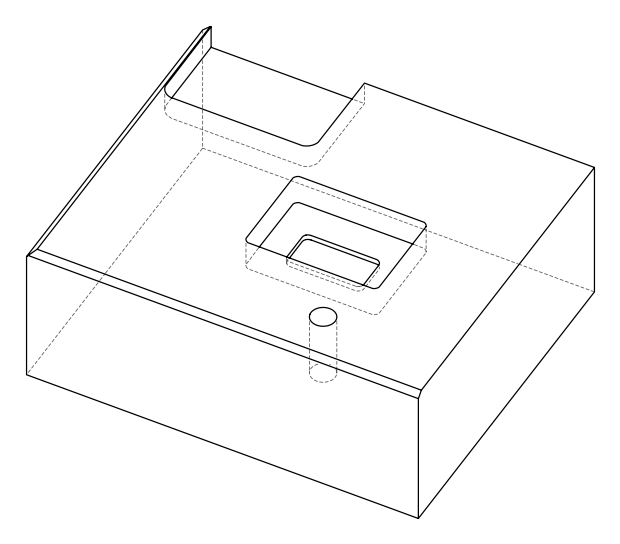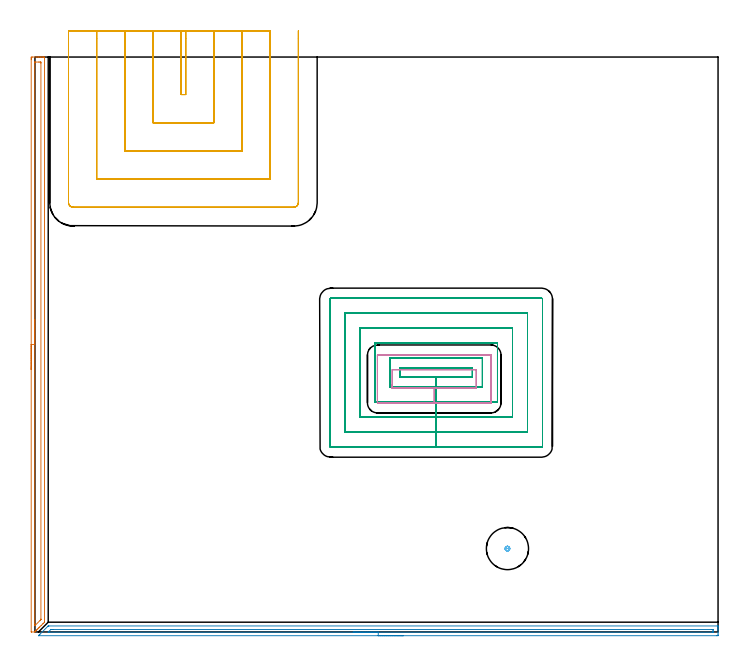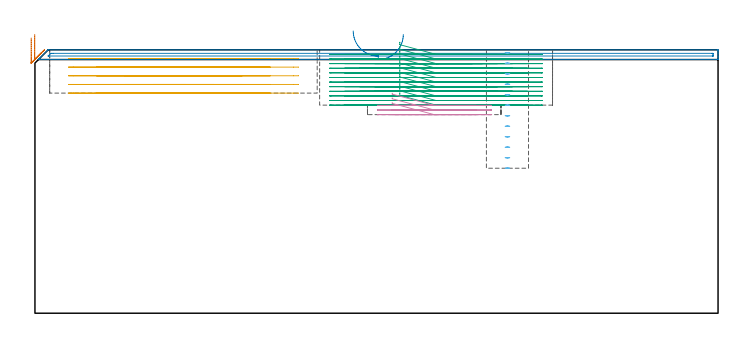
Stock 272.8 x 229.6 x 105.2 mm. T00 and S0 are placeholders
(PLAN: 6 operations, 3 tool changes, 47.8 min)
(1 AREA_MILL | FG_CHAMFER_SURFACE | UGT0205_001 | 3.84 min | 3228 mm3)
(2 AREA_MILL_1 | FG_CHAMFER_SURFACE_1 | UGT0205_001 | 4.47 min | 2048 mm3)
(3 MILL_RECTANGULAR_POCKET | POCKET_RECTANGULAR_STRAIGHT | NXT0201_009 | Follow Part, ap 2, ae 75% | 26.34 min | 138373 mm3)
(4 MILL_RECTANGULAR_POCKET_1 | POCKET_RECTANGULAR_STRAIGHT_1 | UGT0201_125 | Follow Part, ap 1.975, ae 75% | 1.54 min | 5441 mm3)
(5 MILL_SLOT | SLOT_PARTIAL_RECTANGULAR | UGT0201_133 | Follow Part, ap 3.75, ae 75% | 11.19 min | 124058 mm3)
(6 MILL_BLIND_HOLE_FROM_SOLID_MATERIAL | STEP1POCKET | UGT0201_133 | Spiral | 0.42 min | 10501 mm3)
(TOOL UGT0205_001 | Chamfer Mill 20 x 3 x 45 deg. | D20 FL50 Z2)
(TOOL NXT0201_009 | ENDMILL 8mm [2P460-0800-NA 1630] | D8 FL26 Z6)
(TOOL UGT0201_125 | Carbide End Mill 7.9 | D7.9 FL15 Z4)
(TOOL UGT0201_133 | Carbide End Mill 15.0 | D15 FL30 Z4)
(OP 1 AREA_MILL)
G17 G21 G94 G90
T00 M6
G54
G17 G0 G90 X-1.5 Y104.8 S1061 M3
G43 Z115.2 H0
Z109.9
G94 G1 Y104.838 Z109.028 F250.
Y104.952 Z108.164
Y105.141 Z107.312
Y105.403 Z106.48
Y105.737 Z105.674
Y106.14 Z104.9
Y106.608 Z104.164
Y107.14 Z103.472
Y107.729 Z102.829
Y108.372 Z102.24
Y109.064 Z101.709
Y109.8 Z101.24
Y110.574 Z100.837
Y111.38 Z100.503
Y112.212 Z100.241
Y113.064 Z100.052
Y113.928 Z99.938
Y114.8 Z99.9
Y228.559
X-1.499 Y228.998 Z99.901
X-1.495 Y229.446 Z99.902
X-1.491 Y229.59 Z99.905
X-1.053 Y229.6 Z100.343
X0.709 Z102.103
X1.283 Z102.68
X1.591 Z102.987
X2.165 Z103.561
X2.472 Z103.867
X3.086 Z104.485
X3.353 Z104.752
X3.489 Z104.888
X3.794 Y229.59 Z105.193
X3.8 Y229.444 Z105.2
Y4.17
X3.797 Y3.902 Z105.191
X3.796 Y3.894
X3.353 Y3.452 Z104.751
X3.18 Y3.278 Z104.576
X2.472 Y2.57 Z103.868
X1.9 Y2. Z103.3
X1.692 Y1.791 Z103.09
X1.591 Y1.689 Z102.987
X1.15 Y1.25 Z102.549
X0.709 Y0.808 Z102.106
X0.622 Y0.722 Z102.021
X0.502 Y0.602 Z101.901
X0.416 Y0.514 Z101.812
X0.332 Y0.432 Z101.731
X0.204 Y0.304 Z101.604
X0.122 Y0.22 Z101.518
X0.042 Y0.141 Z101.441
X-0.094 Y0.007 Z101.306
X-0.102 Y0. Z101.296
X-1.32 Z100.079
X-1.493 Y0.01 Z99.905
X-1.5 Y0.046 Z99.9
Y114.8
X-0.086 Z101.314
X-0.085 Y227.415 Z101.315
X-0.084 Y227.516 Z101.316
X-0.081 Y227.565 Z101.319
X-0.08 Y227.583 Z101.32
X-0.052 Y227.59 Z101.348
X0.331 Y227.598 Z101.731
X1.591 Y227.599 Z102.991
X2.094 Y227.597 Z103.494
X2.291 Y227.59 Z103.691
X2.379 Y227.574 Z103.779
X2.384 Y227.303 Z103.784
X2.385 Y227.214 Z103.785
Y5.15
X2.384 Y5.062 Z103.784
X2.381 Y4.963 Z103.781
X2.379 Y4.942 Z103.779
X2.362 Y4.921 Z103.762
X2.325 Y4.879 Z103.725
X2.203 Y4.753 Z103.603
X2.049 Y4.599 Z103.449
X0.174 Y2.725 Z101.574
X0.064 Y2.619 Z101.464
X-0.031 Y2.531 Z101.369
X-0.079 Y2.494 Z101.321
X-0.086 Y3.278 Z101.314
Y114.8
Y115.672 Z101.352
Y116.536 Z101.466
Y117.388 Z101.655
Y118.22 Z101.917
Y119.026 Z102.251
Y119.8 Z102.654
Y120.536 Z103.123
Y121.228 Z103.654
Y121.871 Z104.243
Y122.46 Z104.886
Y122.992 Z105.579
Y123.46 Z106.314
Y123.863 Z107.088
Y124.197 Z107.894
Y124.459 Z108.726
Y124.648 Z109.578
Y124.762 Z110.443
Y124.8 Z111.314
G0 Z115.2
M5
M2
(OP 2 AREA_MILL_1)
G17 G21 G94 G90
T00 M6
G54
G17 G0 G90 X147.1 Y-1.5 S1061 M3
G43 Z115.2 H0
Z111.3
G94 G1 X147.062 Z110.428 F250.
X146.948 Z109.563
X146.759 Z108.712
X146.497 Z107.88
X146.163 Z107.074
X145.76 Z106.3
X145.291 Z105.564
X144.76 Z104.872
X144.171 Z104.229
X143.528 Z103.639
X142.836 Z103.108
X142.1 Z102.64
X141.326 Z102.237
X140.52 Z101.903
X139.688 Z101.641
X138.836 Z101.452
X137.972 Z101.338
X137.1 Z101.3
X1.48
X1.401 Y-1.499 Z101.299
X1.563 Y-1.336 Z101.461
X1.699 Y-1.201 Z101.598
X1.967 Y-0.933 Z101.867
X5.136 Y2.236 Z105.036
X5.147 Y2.247 Z105.046
X5.305 Y2.397 Z105.188
X5.563 Y2.4 Z105.2
X272.65
X272.79 Y2.397 Z105.188
X272.793 Y2.347 Z105.139
X272.8 Y1.989 Z104.788
Y1.507 Z104.306
Y0.896 Z103.691
Y-0.297 Z102.5
X272.799 Y-0.889 Z101.905
X272.796 Y-1.482 Z101.312
X272.793 Y-1.49 Z101.304
X272.204 Y-1.5 Z101.3
X137.1
Y-0.086 Z102.714
X5.563 Y-0.085 Z102.715
X5.474 Y-0.084 Z102.716
X5.298 Y-0.079 Z102.721
X5.285 Y-0.075 Z102.725
X5.295 Y-0.061 Z102.739
X5.32 Y-0.032 Z102.768
X5.354 Y0.004 Z102.804
X5.458 Y0.109 Z102.909
X6.25 Y0.896 Z103.696
X6.321 Y0.963 Z103.763
X6.341 Y0.979 Z103.779
X6.37 Y0.982 Z103.782
X6.455 Y0.984 Z103.784
X7.257 Y0.986 Z103.786
X270.42 Y0.985 Z103.785
X270.51 Y0.984 Z103.784
X270.688 Y0.98 Z103.78
X270.791 Y0.977 Z103.777
X270.794 Y0.95 Z103.75
X270.796 Y0.896 Z103.696
X270.8 Y0.517 Z103.317
X270.799 Y0.004 Z102.804
X270.798 Y-0.044 Z102.756
X270.794 Y-0.067 Z102.733
X270.792 Y-0.074 Z102.726
X270.775 Y-0.079 Z102.721
X270.599 Y-0.084 Z102.716
X270.509 Y-0.085 Z102.715
X137.1 Y-0.086 Z102.714
X136.228 Z102.752
X135.363 Z102.866
X134.512 Z103.055
X133.68 Z103.317
X132.874 Z103.651
X132.1 Z104.054
X131.364 Z104.523
X130.672 Z105.054
X130.029 Z105.643
X129.44 Z106.286
X128.908 Z106.978
X128.44 Z107.714
X128.037 Z108.488
X127.703 Z109.294
X127.441 Z110.126
X127.252 Z110.978
X127.138 Z111.843
X127.1 Z112.714
G0 Z115.2
M5
M2
(OP 3 MILL_RECTANGULAR_POCKET)
G17 G21 G94 G90
T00 M6
G54
G17 G0 G90 X145.769 Y105.3 S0 M3
G43 Z115.2 H1
Z108.2
G94 G1 X145.7 Z108.181 F250.
Y101.8 Z107.244
X160.2 Z103.358
X174.7 F500.
Y105.3
X145.7
Y101.8
X160.2
Y97.8
X178.7
Y109.3
X141.7
Y97.8
X160.2
Y91.8
X184.7
Y115.3
X135.7
Y91.8
X160.2
Y85.8
X190.7
Y121.3
X129.7
Y85.8
X160.2
Y79.8
X196.7
Y127.3
X123.7
Y79.8
X160.2
Y73.8
X202.2
G3 X202.7 Y74.3 R0.5
G1 Y132.8
G3 X202.2 Y133.3 R0.5
G1 X118.2
G3 X117.7 Y132.8 R0.5
G1 Y74.3
G3 X118.2 Y73.8 R0.5
G1 X160.2
X161.2
G0 X145.769 Y105.3 Z106.358
G1 X145.7 Z106.34 F250.
Y101.8 Z105.402
X160.2 Z101.517
X174.7 F500.
Y105.3
X145.7
Y101.8
X160.2
Y97.8
X178.7
Y109.3
X141.7
Y97.8
X160.2
Y91.8
X184.7
Y115.3
X135.7
Y91.8
X160.2
Y85.8
X190.7
Y121.3
X129.7
Y85.8
X160.2
Y79.8
X196.7
Y127.3
X123.7
Y79.8
X160.2
Y73.8
X202.2
G3 X202.7 Y74.3 R0.5
G1 Y132.8
G3 X202.2 Y133.3 R0.5
G1 X118.2
G3 X117.7 Y132.8 R0.5
G1 Y74.3
G3 X118.2 Y73.8 R0.5
G1 X160.2
X161.2
G0 X145.769 Y105.3 Z104.517
G1 X145.7 Z104.498 F250.
Y101.8 Z103.56
X160.2 Z99.675
X174.7 F500.
Y105.3
X145.7
Y101.8
X160.2
Y97.8
X178.7
Y109.3
X141.7
Y97.8
X160.2
Y91.8
X184.7
Y115.3
X135.7
Y91.8
X160.2
Y85.8
X190.7
Y121.3
X129.7
Y85.8
X160.2
Y79.8
X196.7
Y127.3
X123.7
Y79.8
X160.2
Y73.8
X202.2
G3 X202.7 Y74.3 R0.5
G1 Y132.8
G3 X202.2 Y133.3 R0.5
G1 X118.2
G3 X117.7 Y132.8 R0.5
G1 Y74.3
G3 X118.2 Y73.8 R0.5
G1 X160.2
X161.2
G0 X145.769 Y105.3 Z102.675
G1 X145.7 Z102.656 F250.
Y101.8 Z101.719
X160.2 Z97.833
X174.7 F500.
Y105.3
X145.7
Y101.8
X160.2
Y97.8
X178.7
Y109.3
X141.7
Y97.8
X160.2
Y91.8
X184.7
Y115.3
X135.7
Y91.8
X160.2
Y85.8
X190.7
Y121.3
X129.7
Y85.8
X160.2
Y79.8
X196.7
Y127.3
X123.7
Y79.8
X160.2
Y73.8
X202.2
G3 X202.7 Y74.3 R0.5
G1 Y132.8
G3 X202.2 Y133.3 R0.5
G1 X118.2
G3 X117.7 Y132.8 R0.5
G1 Y74.3
G3 X118.2 Y73.8 R0.5
G1 X160.2
X161.2
G0 X145.769 Y105.3 Z100.833
G1 X145.7 Z100.815 F250.
Y101.8 Z99.877
X160.2 Z95.992
X174.7 F500.
Y105.3
X145.7
Y101.8
X160.2
Y97.8
X178.7
Y109.3
X141.7
Y97.8
X160.2
Y91.8
X184.7
Y115.3
X135.7
Y91.8
X160.2
Y85.8
X190.7
Y121.3
X129.7
Y85.8
X160.2
Y79.8
X196.7
Y127.3
X123.7
Y79.8
X160.2
Y73.8
X202.2
G3 X202.7 Y74.3 R0.5
G1 Y132.8
G3 X202.2 Y133.3 R0.5
G1 X118.2
G3 X117.7 Y132.8 R0.5
G1 Y74.3
G3 X118.2 Y73.8 R0.5
G1 X160.2
X161.2
G0 X145.769 Y105.3 Z98.992
G1 X145.7 Z98.973 F250.
Y101.8 Z98.035
X160.2 Z94.15
X174.7 F500.
Y105.3
X145.7
Y101.8
X160.2
Y97.8
X178.7
Y109.3
X141.7
Y97.8
X160.2
Y91.8
X184.7
Y115.3
X135.7
Y91.8
X160.2
Y85.8
X190.7
Y121.3
X129.7
Y85.8
X160.2
Y79.8
X196.7
Y127.3
X123.7
Y79.8
X160.2
Y73.8
X202.2
G3 X202.7 Y74.3 R0.5
G1 Y132.8
G3 X202.2 Y133.3 R0.5
G1 X118.2
G3 X117.7 Y132.8 R0.5
G1 Y74.3
G3 X118.2 Y73.8 R0.5
G1 X160.2
X161.2
G0 X145.769 Y105.3 Z97.15
G1 X145.7 Z97.131 F250.
Y101.8 Z96.194
X160.2 Z92.308
X174.7 F500.
Y105.3
X145.7
Y101.8
X160.2
Y97.8
X178.7
Y109.3
X141.7
Y97.8
X160.2
Y91.8
X184.7
Y115.3
X135.7
Y91.8
X160.2
Y85.8
X190.7
Y121.3
X129.7
Y85.8
X160.2
Y79.8
X196.7
Y127.3
X123.7
Y79.8
X160.2
Y73.8
X202.2
G3 X202.7 Y74.3 R0.5
G1 Y132.8
G3 X202.2 Y133.3 R0.5
G1 X118.2
G3 X117.7 Y132.8 R0.5
G1 Y74.3
G3 X118.2 Y73.8 R0.5
G1 X160.2
X161.2
G0 X145.769 Y105.3 Z95.308
G1 X145.7 Z95.29 F250.
Y101.8 Z94.352
X160.2 Z90.467
X174.7 F500.
Y105.3
X145.7
Y101.8
X160.2
Y97.8
X178.7
Y109.3
X141.7
Y97.8
X160.2
Y91.8
X184.7
Y115.3
X135.7
Y91.8
X160.2
Y85.8
X190.7
Y121.3
X129.7
Y85.8
X160.2
Y79.8
X196.7
Y127.3
X123.7
Y79.8
X160.2
Y73.8
X202.2
G3 X202.7 Y74.3 R0.5
G1 Y132.8
G3 X202.2 Y133.3 R0.5
G1 X118.2
G3 X117.7 Y132.8 R0.5
G1 Y74.3
G3 X118.2 Y73.8 R0.5
G1 X160.2
X161.2
G0 X145.769 Y105.3 Z93.467
G1 X145.7 Z93.448 F250.
Y101.8 Z92.51
X160.2 Z88.625
X174.7 F500.
Y105.3
X145.7
Y101.8
X160.2
Y97.8
X178.7
Y109.3
X141.7
Y97.8
X160.2
Y91.8
X184.7
Y115.3
X135.7
Y91.8
X160.2
Y85.8
X190.7
Y121.3
X129.7
Y85.8
X160.2
Y79.8
X196.7
Y127.3
X123.7
Y79.8
X160.2
Y73.8
X202.2
G3 X202.7 Y74.3 R0.5
G1 Y132.8
G3 X202.2 Y133.3 R0.5
G1 X118.2
G3 X117.7 Y132.8 R0.5
G1 Y74.3
G3 X118.2 Y73.8 R0.5
G1 X160.2
X161.2
G0 X145.769 Y105.3 Z91.625
G1 X145.7 Z91.606 F250.
Y101.8 Z90.669
X160.2 Z86.783
X174.7 F500.
Y105.3
X145.7
Y101.8
X160.2
Y97.8
X178.7
Y109.3
X141.7
Y97.8
X160.2
Y91.8
X184.7
Y115.3
X135.7
Y91.8
X160.2
Y85.8
X190.7
Y121.3
X129.7
Y85.8
X160.2
Y79.8
X196.7
Y127.3
X123.7
Y79.8
X160.2
Y73.8
X202.2
G3 X202.7 Y74.3 R0.5
G1 Y132.8
G3 X202.2 Y133.3 R0.5
G1 X118.2
G3 X117.7 Y132.8 R0.5
G1 Y74.3
G3 X118.2 Y73.8 R0.5
G1 X160.2
X161.2
G0 X145.769 Y105.3 Z89.783
G1 X145.7 Z89.765 F250.
Y101.8 Z88.827
X160.2 Z84.942
X174.7 F500.
Y105.3
X145.7
Y101.8
X160.2
Y97.8
X178.7
Y109.3
X141.7
Y97.8
X160.2
Y91.8
X184.7
Y115.3
X135.7
Y91.8
X160.2
Y85.8
X190.7
Y121.3
X129.7
Y85.8
X160.2
Y79.8
X196.7
Y127.3
X123.7
Y79.8
X160.2
Y73.8
X202.2
G3 X202.7 Y74.3 R0.5
G1 Y132.8
G3 X202.2 Y133.3 R0.5
G1 X118.2
G3 X117.7 Y132.8 R0.5
G1 Y74.3
G3 X118.2 Y73.8 R0.5
G1 X160.2
X161.2
G0 X145.769 Y105.3 Z87.942
G1 X145.7 Z87.923 F250.
Y101.8 Z86.985
X160.2 Z83.1
X174.7 F500.
Y105.3
X145.7
Y101.8
X160.2
Y97.8
X178.7
Y109.3
X141.7
Y97.8
X160.2
Y91.8
X184.7
Y115.3
X135.7
Y91.8
X160.2
Y85.8
X190.7
Y121.3
X129.7
Y85.8
X160.2
Y79.8
X196.7
Y127.3
X123.7
Y79.8
X160.2
Y73.8
X202.2
G3 X202.7 Y74.3 R0.5
G1 Y132.8
G3 X202.2 Y133.3 R0.5
G1 X118.2
G3 X117.7 Y132.8 R0.5
G1 Y74.3
G3 X118.2 Y73.8 R0.5
G1 X160.2
X161.2
G0 Z115.2
M5
M2
(OP 4 MILL_RECTANGULAR_POCKET_1)
G17 G21 G94 G90
T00 M6
G54
G17 G0 G90 X142.675 Y98.7 S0 M3
G43 Z115.2 H0
Z87.85
G94 G1 Y97.375 Z87.495 F250.
X159.45 Z83.
X176.225 F500.
Y104.725
X142.675
Y97.375
X159.45
Y91.45
X182.1
X182.13 Y91.448
X182.152 Y91.47
X182.15 Y91.5
Y110.6
X182.152 Y110.63
X182.13 Y110.652
X182.1 Y110.65
X136.8
X136.77 Y110.652
X136.748 Y110.63
X136.75 Y110.6
Y91.5
X136.748 Y91.47
X136.77 Y91.448
X136.8 Y91.45
X159.45
X160.45
G0 X142.675 Y98.7 Z86.
G1 Y97.375 Z85.645 F250.
X159.45 Z81.15
X176.225 F500.
Y104.725
X142.675
Y97.375
X159.45
Y91.45
X182.1
X182.13 Y91.448
X182.152 Y91.47
X182.15 Y91.5
Y110.6
X182.152 Y110.63
X182.13 Y110.652
X182.1 Y110.65
X136.8
X136.77 Y110.652
X136.748 Y110.63
X136.75 Y110.6
Y91.5
X136.748 Y91.47
X136.77 Y91.448
X136.8 Y91.45
X159.45
X160.45
G0 X142.675 Y98.7 Z84.15
G1 Y97.375 Z83.795 F250.
X159.45 Z79.3
X176.225 F500.
Y104.725
X142.675
Y97.375
X159.45
Y91.45
X182.1
X182.13 Y91.448
X182.152 Y91.47
X182.15 Y91.5
Y110.6
X182.152 Y110.63
X182.13 Y110.652
X182.1 Y110.65
X136.8
X136.77 Y110.652
X136.748 Y110.63
X136.75 Y110.6
Y91.5
X136.748 Y91.47
X136.77 Y91.448
X136.8 Y91.45
X159.45
X160.45
G0 Z115.2
M5
M2
(OP 5 MILL_SLOT)
G17 G21 G94 G90
T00 M6
G54
G17 G0 G90 X58.4 Y240.1 S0 M3
G43 Z115.2 H0
Z101.74
G94 G1 Y237.1 F250.
Y214.6 F500.
X60.2
Y237.1
Y240.1 F250.
X47.15
Y237.1
Y203.35 F500.
X71.45
Y237.1
Y240.1 F250.
X35.9
Y237.1
Y192.1 F500.
X82.7
Y237.1
Y240.1 F250.
X24.65
Y237.1
Y180.85 F500.
X93.95
Y237.1
Y240.1 F250.
X13.4
Y237.1
Y171.5 F500.
G3 X15.3 Y169.6 R1.9
G1 X103.3
G3 X105.2 Y171.5 R1.9
G1 Y237.1
Y240.1 F250.
G0 X58.4 Z98.28
G1 Y237.1
Y214.6 F500.
X60.2
Y237.1
Y240.1 F250.
X47.15
Y237.1
Y203.35 F500.
X71.45
Y237.1
Y240.1 F250.
X35.9
Y237.1
Y192.1 F500.
X82.7
Y237.1
Y240.1 F250.
X24.65
Y237.1
Y180.85 F500.
X93.95
Y237.1
Y240.1 F250.
X13.4
Y237.1
Y171.5 F500.
G3 X15.3 Y169.6 R1.9
G1 X103.3
G3 X105.2 Y171.5 R1.9
G1 Y237.1
Y240.1 F250.
G0 X58.4 Z94.82
G1 Y237.1
Y214.6 F500.
X60.2
Y237.1
Y240.1 F250.
X47.15
Y237.1
Y203.35 F500.
X71.45
Y237.1
Y240.1 F250.
X35.9
Y237.1
Y192.1 F500.
X82.7
Y237.1
Y240.1 F250.
X24.65
Y237.1
Y180.85 F500.
X93.95
Y237.1
Y240.1 F250.
X13.4
Y237.1
Y171.5 F500.
G3 X15.3 Y169.6 R1.9
G1 X103.3
G3 X105.2 Y171.5 R1.9
G1 Y237.1
Y240.1 F250.
G0 X58.4 Z91.36
G1 Y237.1
Y214.6 F500.
X60.2
Y237.1
Y240.1 F250.
X47.15
Y237.1
Y203.35 F500.
X71.45
Y237.1
Y240.1 F250.
X35.9
Y237.1
Y192.1 F500.
X82.7
Y237.1
Y240.1 F250.
X24.65
Y237.1
Y180.85 F500.
X93.95
Y237.1
Y240.1 F250.
X13.4
Y237.1
Y171.5 F500.
G3 X15.3 Y169.6 R1.9
G1 X103.3
G3 X105.2 Y171.5 R1.9
G1 Y237.1
Y240.1 F250.
G0 X58.4 Z87.9
G1 Y237.1
Y214.6 F500.
X60.2
Y237.1
Y240.1 F250.
X47.15
Y237.1
Y203.35 F500.
X71.45
Y237.1
Y240.1 F250.
X35.9
Y237.1
Y192.1 F500.
X82.7
Y237.1
Y240.1 F250.
X24.65
Y237.1
Y180.85 F500.
X93.95
Y237.1
Y240.1 F250.
X13.4
Y237.1
Y171.5 F500.
G3 X15.3 Y169.6 R1.9
G1 X103.3
G3 X105.2 Y171.5 R1.9
G1 Y237.1
Y240.1 F250.
G0 Z115.2
M5
M2
(OP 6 MILL_BLIND_HOLE_FROM_SOLID_MATERIAL)
G17 G21 G94 G90
T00 M6
G54
G17 G0 G90 X188.7 Y33.3 S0 M3
G43 Z115.2 H0
Z104.008
G94 G3 X189.15 Y33.75 R0.45 F250.
X188.7 Y34.2 R0.45
X187.8 Y33.3 R0.9
X188.7 Y34.2 R-0.9
X188.25 Y33.75 R0.45
X188.7 Y33.3 R0.45
G0 Z99.817
G3 X189.15 Y33.75 R0.45
X188.7 Y34.2 R0.45
X187.8 Y33.3 R0.9
X188.7 Y34.2 R-0.9
X188.25 Y33.75 R0.45
X188.7 Y33.3 R0.45
G0 Z95.625
G3 X189.15 Y33.75 R0.45
X188.7 Y34.2 R0.45
X187.8 Y33.3 R0.9
X188.7 Y34.2 R-0.9
X188.25 Y33.75 R0.45
X188.7 Y33.3 R0.45
G0 Z91.433
G3 X189.15 Y33.75 R0.45
X188.7 Y34.2 R0.45
X187.8 Y33.3 R0.9
X188.7 Y34.2 R-0.9
X188.25 Y33.75 R0.45
X188.7 Y33.3 R0.45
G0 Z87.242
G3 X189.15 Y33.75 R0.45
X188.7 Y34.2 R0.45
X187.8 Y33.3 R0.9
X188.7 Y34.2 R-0.9
X188.25 Y33.75 R0.45
X188.7 Y33.3 R0.45
G0 Z83.05
G3 X189.15 Y33.75 R0.45
X188.7 Y34.2 R0.45
X187.8 Y33.3 R0.9
X188.7 Y34.2 R-0.9
X188.25 Y33.75 R0.45
X188.7 Y33.3 R0.45
G0 Z78.858
G3 X189.15 Y33.75 R0.45
X188.7 Y34.2 R0.45
X187.8 Y33.3 R0.9
X188.7 Y34.2 R-0.9
X188.25 Y33.75 R0.45
X188.7 Y33.3 R0.45
G0 Z74.667
G3 X189.15 Y33.75 R0.45
X188.7 Y34.2 R0.45
X187.8 Y33.3 R0.9
X188.7 Y34.2 R-0.9
X188.25 Y33.75 R0.45
X188.7 Y33.3 R0.45
G0 Z70.475
G3 X189.15 Y33.75 R0.45
X188.7 Y34.2 R0.45
X187.8 Y33.3 R0.9
X188.7 Y34.2 R-0.9
X188.25 Y33.75 R0.45
X188.7 Y33.3 R0.45
G0 Z66.283
G3 X189.15 Y33.75 R0.45
X188.7 Y34.2 R0.45
X187.8 Y33.3 R0.9
X188.7 Y34.2 R-0.9
X188.25 Y33.75 R0.45
X188.7 Y33.3 R0.45
G0 Z62.092
G3 X189.15 Y33.75 R0.45
X188.7 Y34.2 R0.45
X187.8 Y33.3 R0.9
X188.7 Y34.2 R-0.9
X188.25 Y33.75 R0.45
X188.7 Y33.3 R0.45
G0 Z57.9
G3 X189.15 Y33.75 R0.45
X188.7 Y34.2 R0.45
X187.8 Y33.3 R0.9
X188.7 Y34.2 R-0.9
X188.25 Y33.75 R0.45
X188.7 Y33.3 R0.45
G0 Z115.2
M5
M2
